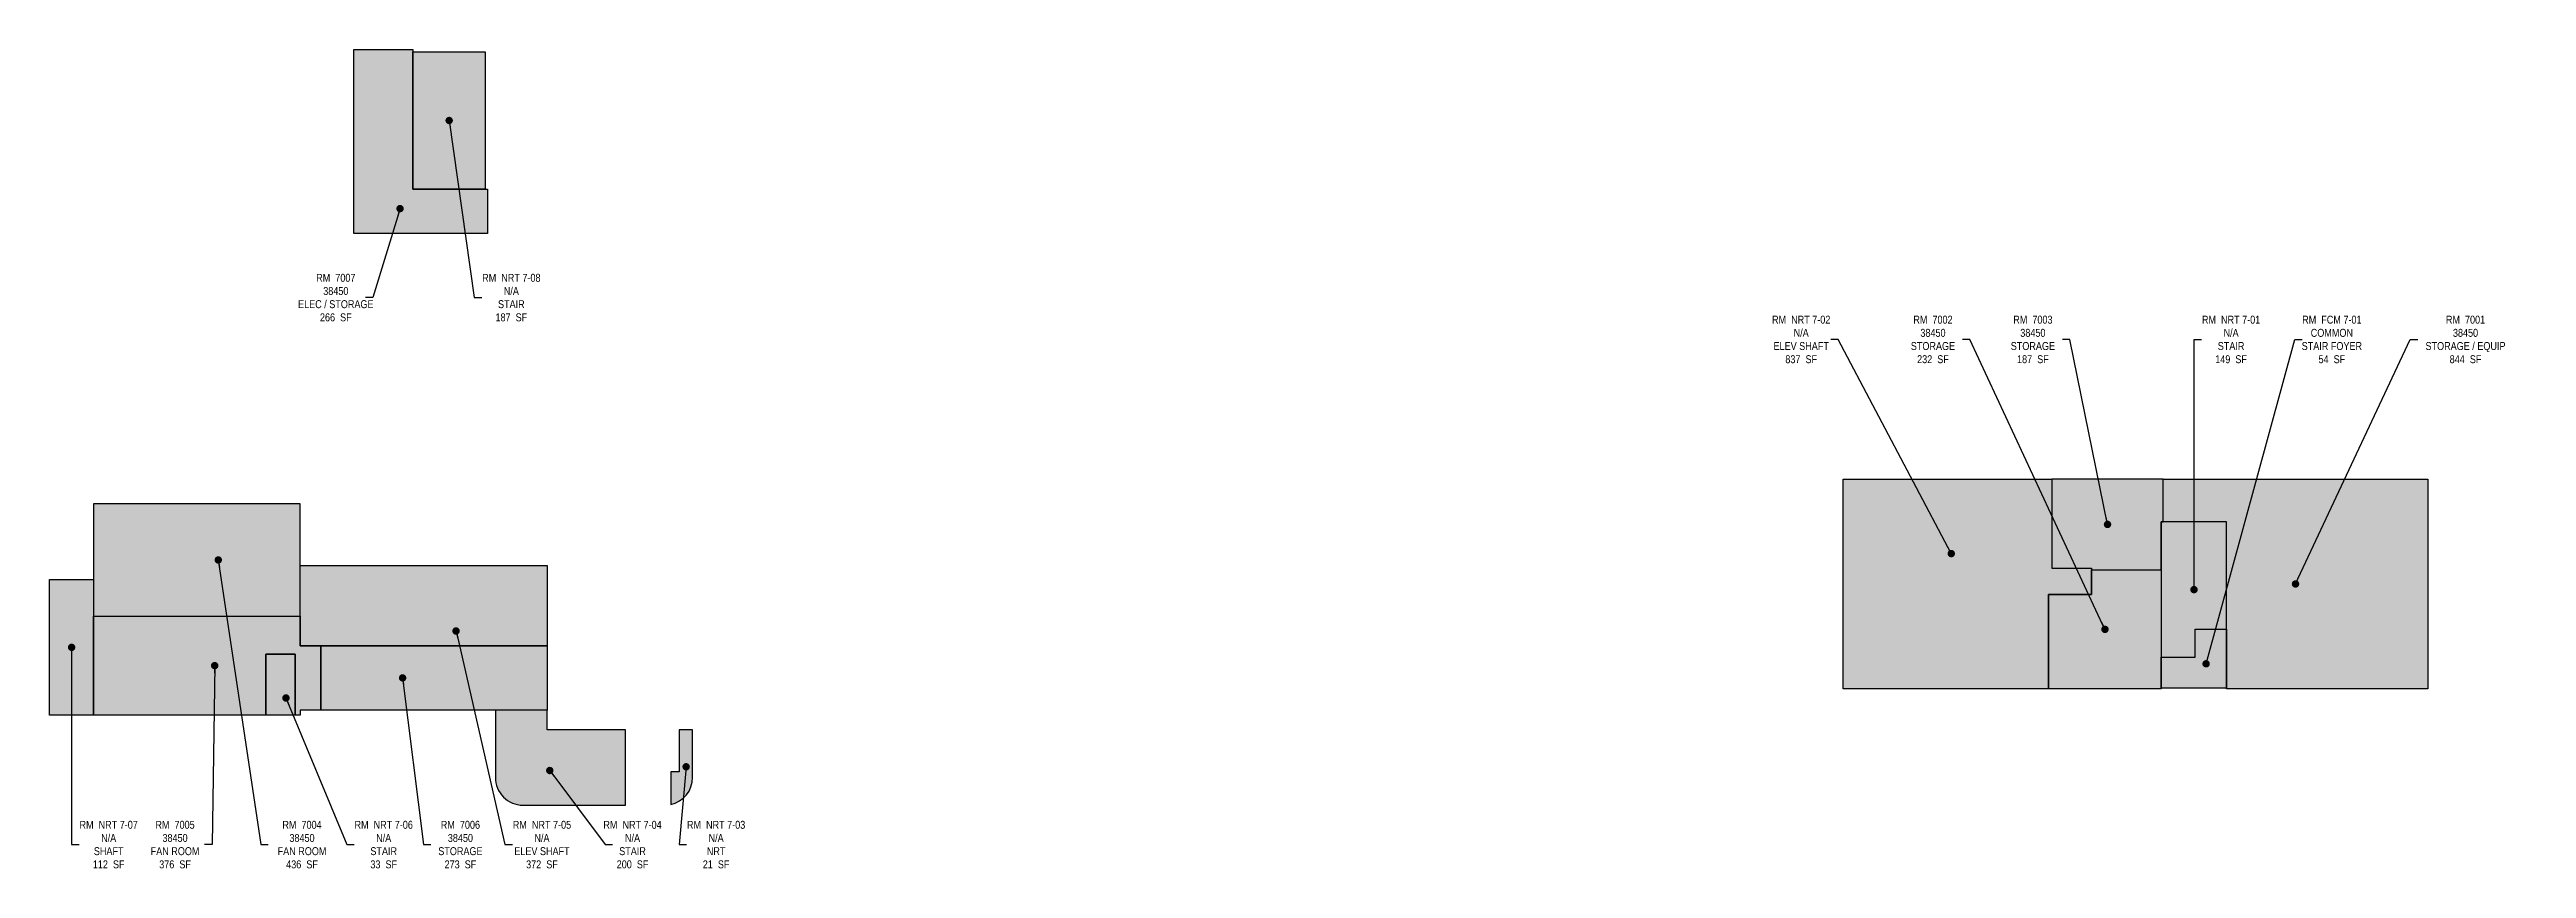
# Model space of a CAD drawing. Header units: inches. Extents: x 2627 to 6702, y 2734 to 4079.
import ezdxf

# ---------------------------------------------------------------- set-up
doc = ezdxf.new("R2010")
doc.units = ezdxf.units.IN
doc.header["$MEASUREMENT"] = 0
for name, color, linetype in [('0-LABEL', 3, 'Continuous'), ('1-NRT', 200, 'Continuous'), ('1-NRT-PTN', 253, 'Continuous'), ('2-BCM-PTN', 250, 'Continuous'), ('3-FCM', 190, 'Continuous'), ('3-FCM-PTN', 9, 'Continuous'), ('4-OCC', 6, 'Continuous'), ('4-OCC-PTN', 95, 'Continuous')]:
    doc.layers.add(name, color=color, linetype=linetype)
doc.styles.add('ArialN', font='ARIALN.TTF')
doc.dimstyles.new('AB-195', dxfattribs={"dimscale": 195, "dimtxt": 0.070312, "dimasz": 0.0625, "dimexe": 0.0625, "dimexo": 0.125, "dimgap": 0.25, "dimtad": 0, "dimdec": 4, "dimrnd": 0.0625, "dimzin": 0, "dimdsep": 46, "dimlunit": 4, "dimtxsty": 'ArialN', "dimblk": 'ARCHTICK', "dimcen": 0.0625, "dimclrd": 256, "dimclre": 256, "dimclrt": 256, "dimadec": 0, "dimazin": 0, "dimtfac": 1, "dimtdec": 4, "dimtofl": 0, "dimtmove": 2, "dimatfit": 3, "dimldrblk": 'DOT', "dimfxl": 0, "dimfrac": 2, "dimtolj": 1, "dimtzin": 0, "dimlwd": -1, "dimlwe": -1, "dimarcsym": 0})

# ---------------------------------------------------------------- blocks, each defined once
blk = doc.blocks.new('_ArchTick')
at = {"const_width": 0.15}
blk.add_lwpolyline([(-0.5, -0.5), (0.5, 0.5)], dxfattribs=at)
blk = doc.blocks.new('_Dot')
at = {"lineweight": -2}
blk.add_line((-0.5, 0), (-1, 0), dxfattribs=at)
at = {"const_width": 0.5}
blk.add_lwpolyline([(-0.25, 0, 1), (0.25, 0, 1)], format="xyb", close=True, dxfattribs=at)

msp = doc.modelspace()

# ---------------------------------------------------------------- hatches: boundary and pattern name
at = {"layer": '1-NRT-PTN'}
for points in [[(3343.5, 4023.7), (3343.5, 3849.7), (3224.5, 3849.7), (3224.5, 4075.7), (3343.5, 4075.7)], [(5986, 3183.7), (5915.5, 3183.7), (5915.5, 3028.5), (5577.5, 3028.5), (5577.5, 3373.5), (5921, 3373.5), (5921, 3227), (5986, 3227)], [(6101, 3303), (6101, 3080.5), (6156.5, 3080.5), (6156.5, 3126.5), (6208.5, 3126.5), (6208.5, 3303)], [(3039, 3231.5), (3445, 3231.5), (3445, 3099.5), (3039, 3099.5)], [(2626.5, 3208.2), (2699, 3208.2), (2699, 2985.3), (2626.5, 2985.3)], [(2982.5, 3085.5), (3030.5, 3085.5), (3030.5, 2985.3), (2982.5, 2985.3)]]:
    msp.add_hatch(color=256, dxfattribs=at).paths.add_polyline_path(points)
h = msp.add_hatch(color=256, dxfattribs=at)
edge = h.paths.add_edge_path()
edge.add_line((3405.5, 2837.5), (3574, 2837.5))
edge.add_line((3574, 2837.5), (3574, 2961))
edge.add_line((3574, 2961), (3445, 2961))
edge.add_line((3445, 2961), (3445, 2993.8))
edge.add_line((3445, 2993.8), (3360, 2993.8))
edge.add_line((3360, 2993.8), (3360, 2883))
edge.add_arc((3405.5, 2883), 45.5, 179.9999, 270)
h = msp.add_hatch(color=256, dxfattribs=at)
edge = h.paths.add_edge_path()
edge.add_line((3684.5, 2883), (3684.5, 2961))
edge.add_line((3684.5, 2961), (3662.5, 2961))
edge.add_line((3662.5, 2961), (3662.5, 2892))
edge.add_line((3662.5, 2892), (3648.5, 2892))
edge.add_line((3648.5, 2892), (3648.5, 2838.5))
edge.add_arc((3639, 2883), 45.5, 282.0515, 360)
at = {"layer": '2-BCM-PTN'}
msp.add_hatch(color=55, dxfattribs=at).paths.add_polyline_path([(3127, 4079.2), (3224.5, 4079.2), (3224.5, 3849.7), (3347, 3849.7), (3347, 3777.2), (3127, 3777.2)])
at = {"layer": '3-FCM-PTN'}
msp.add_hatch(color=256, dxfattribs=at).paths.add_polyline_path([(6208.5, 3030), (6101, 3030), (6101, 3080.5), (6156.5, 3080.5), (6156.5, 3126.5), (6208.5, 3126.5)])
at = {"layer": '4-OCC-PTN'}
for points in [[(5921, 3373.5), (5921, 3227), (5986, 3227), (5986, 3224.2), (6101, 3224.2), (6101, 3303), (6104, 3303), (6104, 3373.5)], [(6208.5, 3303), (6104, 3303), (6104, 3373.5), (6539.5, 3373.5), (6539.5, 3028.5), (6208.5, 3028.5)], [(2699, 3332.8), (2699, 3148.3), (3039, 3148.3), (3039, 3210.3), (3039, 3231.5), (3039, 3332.8)], [(5986, 3183.7), (5986, 3224.2), (6101, 3224.2), (6101, 3080.5), (6101, 3028.5), (5915.5, 3028.5), (5915.5, 3183.7)], [(3039, 3148.3), (3039, 3122.6), (3039, 3099.5), (3073, 3099.5), (3073, 2993.8), (3039, 2993.8), (3039, 2985.3), (3030.5, 2985.3), (3030.5, 3085.5), (2982.5, 3085.5), (2982.5, 2985.3), (2699, 2985.3), (2699, 3148.3)], [(3073, 3099.5), (3445, 3099.5), (3445, 2993.8), (3073, 2993.8)]]:
    msp.add_hatch(color=55, dxfattribs=at).paths.add_polyline_path(points)

# ---------------------------------------------------------------- linework, layer by layer
at = {"layer": '1-NRT'}
msp.add_lwpolyline([(3343.5, 4023.7), (3343.5, 3849.7), (3224.5, 3849.7), (3224.5, 4075.7), (3343.5, 4075.7), (3343.5, 4023.7)], dxfattribs=at)
for points in [[(5986, 3183.7), (5915.5, 3183.7), (5915.5, 3028.5), (5577.5, 3028.5), (5577.5, 3373.5), (5921, 3373.5), (5921, 3227), (5986, 3227)], [(6101, 3303), (6101, 3080.5), (6101, 3080.5), (6156.5, 3080.5), (6156.5, 3126.5), (6208.5, 3126.5), (6208.5, 3303)], [(3039, 3231.5), (3445, 3231.5), (3445, 3099.5), (3039, 3099.5)], [(2626.5, 3208.2), (2699, 3208.2), (2699, 2985.3), (2626.5, 2985.3)], [(2982.5, 3085.5), (3030.5, 3085.5), (3030.5, 2985.3), (2982.5, 2985.3)]]:
    msp.add_lwpolyline(points, close=True, dxfattribs=at)
for points in [[(3405.5, 2837.5), (3574, 2837.5), (3574, 2961), (3445, 2961), (3445, 2993.8), (3360, 2993.8), (3360, 2993.8), (3360, 2883, 0.414214)], [(3684.5, 2883), (3684.5, 2961), (3662.5, 2961), (3662.5, 2892), (3648.5, 2892), (3648.5, 2838.5, 0.353866)]]:
    msp.add_lwpolyline(points, format="xyb", close=True, dxfattribs=at)
at = {"layer": '3-FCM'}
msp.add_lwpolyline([(6208.5, 3030), (6101, 3030), (6101, 3080.5), (6156.5, 3080.5), (6156.5, 3126.5), (6208.5, 3126.5)], close=True, dxfattribs=at)
at = {"layer": '4-OCC'}
for points in [[(3127, 4079.2), (3224.5, 4079.2), (3224.5, 3849.7), (3347, 3849.7), (3347, 3777.2), (3127, 3777.2)], [(5921, 3373.5), (5921, 3227), (5986, 3227), (5986, 3224.2), (6101, 3224.2), (6101, 3303), (6104, 3303), (6104, 3373.5)], [(6208.5, 3303), (6104, 3303), (6104, 3373.5), (6539.5, 3373.5), (6539.5, 3028.5), (6208.5, 3028.5)], [(2699, 3332.8), (2699, 3148.3), (3039, 3148.3), (3039, 3210.3), (3039, 3231.5), (3039, 3332.8)], [(5986, 3183.7), (5986, 3224.2), (6101, 3224.2), (6101, 3080.5), (6101, 3080.5), (6101, 3028.5), (5915.5, 3028.5), (5915.5, 3183.7)], [(3073, 3099.5), (3445, 3099.5), (3445, 2993.8), (3073, 2993.8)]]:
    msp.add_lwpolyline(points, close=True, dxfattribs=at)
msp.add_lwpolyline([(3039, 3148.3), (3039, 3122.6), (3039, 3099.5), (3073, 3099.5), (3073, 2993.8), (3039, 2993.8), (3039, 2985.3), (3030.5, 2985.3), (3030.5, 3085.5), (2982.5, 3085.5), (2982.5, 2985.3), (2699, 2985.3), (2699, 3148.3), (3039, 3148.3)], dxfattribs=at)

# ---------------------------------------------------------------- texts
at = {"layer": '0-LABEL', "char_height": 13, "attachment_point": 5, "style": 'ArialN'}
for s, insert in [('RM  7007\\P38450\\PELEC / STORAGE\\P266  SF', (3097.5, 3671.6)), ('RM  NRT 7-08\\PN/A\\PSTAIR\\P187  SF', (3386.3, 3671.6)), ('RM  NRT 7-02\\PN/A\\PELEV SHAFT\\P837  SF', (5508.5, 3602.8)), ('RM  7002\\P38450\\PSTORAGE\\P232  SF', (5725.3, 3602.8)), ('RM  7003\\P38450\\PSTORAGE\\P187  SF', (5889.7, 3602.8)), ('RM  NRT 7-01\\PN/A\\PSTAIR\\P149  SF', (6215.8, 3602.8)), ('RM  FCM 7-01\\PCOMMON\\PSTAIR FOYER\\P54  SF', (6381.6, 3602.8)), ('RM  7001\\P38450\\PSTORAGE / EQUIP\\P844  SF', (6601.5, 3602.8)), ('RM  NRT 7-07\\PN/A\\PSHAFT\\P112  SF', (2723.8, 2772.6)), ('RM  7005\\P38450\\PFAN ROOM\\P376  SF', (2833, 2772.6)), ('RM  7004\\P38450\\PFAN ROOM\\P436  SF', (3041.9, 2772.6)), ('RM  NRT 7-06\\PN/A\\PSTAIR\\P33  SF', (3176.3, 2772.6)), ('RM  7006\\P38450\\PSTORAGE\\P273  SF', (3302.5, 2772.6)), ('RM  NRT 7-05\\PN/A\\PELEV SHAFT\\P372  SF', (3436.7, 2772.6)), ('RM  NRT 7-04\\PN/A\\PSTAIR\\P200  SF', (3585.7, 2772.6)), ('RM  NRT 7-03\\PN/A\\PNRT\\P21  SF', (3723.2, 2772.6))]:
    msp.add_mtext(s, dxfattribs=dict(at, insert=insert))

# ---------------------------------------------------------------- leaders
at = {"layer": '0-LABEL', "annotation_type": 0, "has_hookline": 1}
for points, hookline_direction, text_width in [([(3284, 3962.7), (3325.4, 3671.6), (3337.6, 3671.6)], 0, 94.2), ([(3203.2, 3817.9), (3158.4, 3671.6), (3146.2, 3671.6)], 1, 122.2), ([(5755.4, 3250.9), (5569.5, 3602.8), (5557.3, 3602.8)], 1, 94), ([(6008.3, 3126.4), (5786.2, 3602.8), (5774.1, 3602.8)], 1, 71.3), ([(6012.5, 3298.9), (5950.7, 3602.8), (5938.5, 3602.8)], 1, 71.3), ([(6154.8, 3191.7), (6154.8, 3602.8), (6167, 3602.8)], 0, 92.1), ([(6174.7, 3069.8), (6320.7, 3602.8), (6332.9, 3602.8)], 0, 98.4), ([(6321.8, 3201), (6510.6, 3602.8), (6522.8, 3602.8)], 0, 130.3), ([(2904.1, 3240.5), (2974, 2772.6), (2986.2, 2772.6)], 0, 77.9), ([(2662.8, 3096.8), (2662.8, 2772.6), (2675, 2772.6)], 0, 94.1), ([(3295.3, 3123.7), (3375.8, 2772.6), (3388, 2772.6)], 0, 94.2), ([(2898.2, 3066.8), (2893.9, 2772.6), (2881.7, 2772.6)], 1, 77.9), ([(3015.5, 3013.6), (3115.4, 2772.6), (3127.6, 2772.6)], 0, 94.1), ([(3207.4, 3046.6), (3241.6, 2772.6), (3253.8, 2772.6)], 0, 71.3), ([(3449.5, 2894.4), (3540.5, 2772.6), (3552.7, 2772.6)], 0, 94.1), ([(3673.9, 2900.5), (3662.3, 2772.6), (3674.5, 2772.6)], 0, 94.1)]:
    msp.add_leader(points, dimstyle='AB-195', dxfattribs=dict(at, hookline_direction=hookline_direction, text_width=text_width))

doc.saveas('drawing.dxf')
